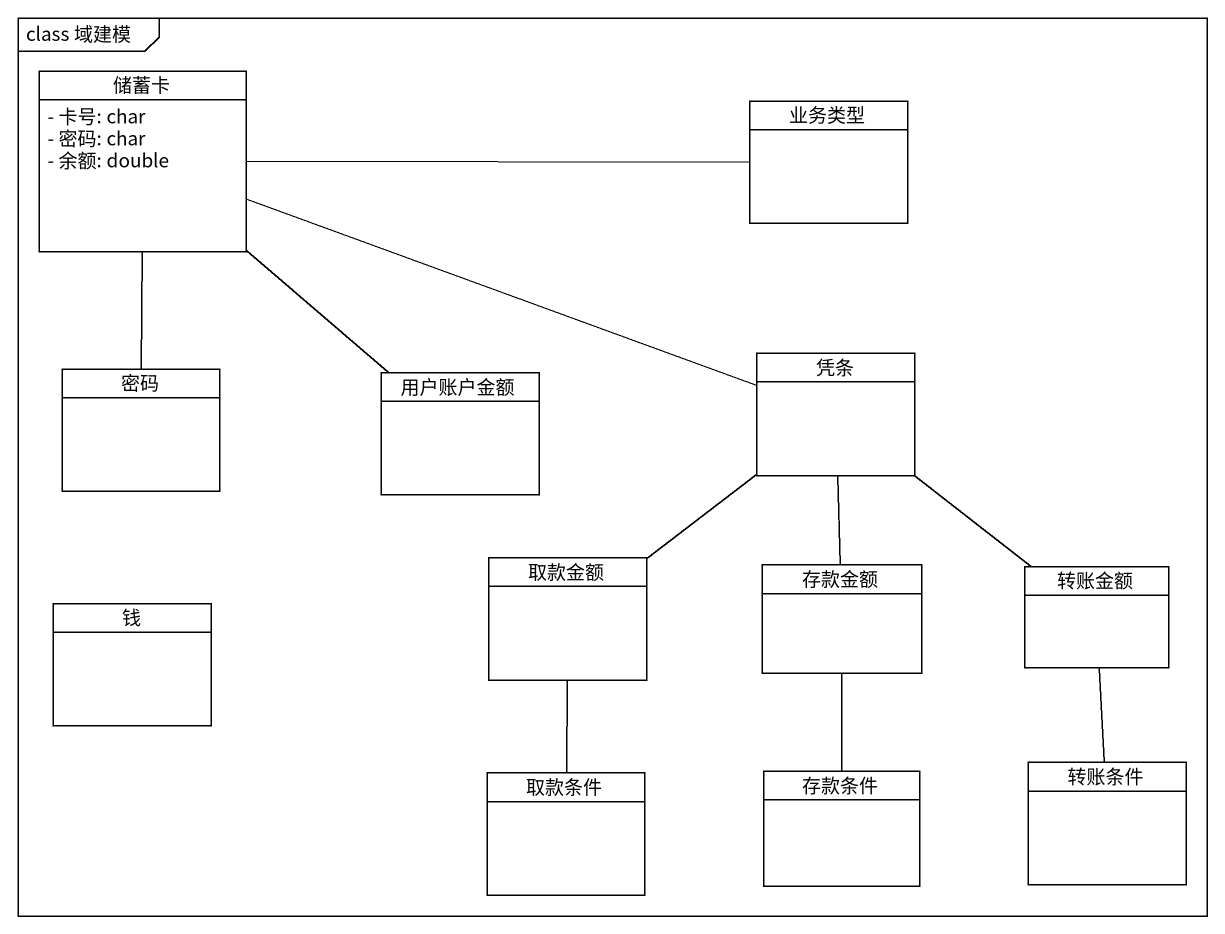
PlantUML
@startuml
mainframe class 域建模
hide circle
hide empty members
skinparam classAttributeIconSize 0
class 储蓄卡 {
  - 卡号: char
  - 密码: char
  - 余额: double
}
class 业务类型
class 密码
class 用户账户金额
class 凭条
class 钱
class 取款金额
class 存款金额
class 转账金额
class 取款条件
class 存款条件
class 转账条件
业务类型 -left- 储蓄卡
密码 -up- 储蓄卡
用户账户金额 -up- 储蓄卡
凭条 -left- 储蓄卡
凭条 -- 存款金额
凭条 -- 转账金额
取款金额 -up- 凭条
取款金额 -- 取款条件
存款金额 -- 存款条件
转账金额 -- 转账条件
@enduml
